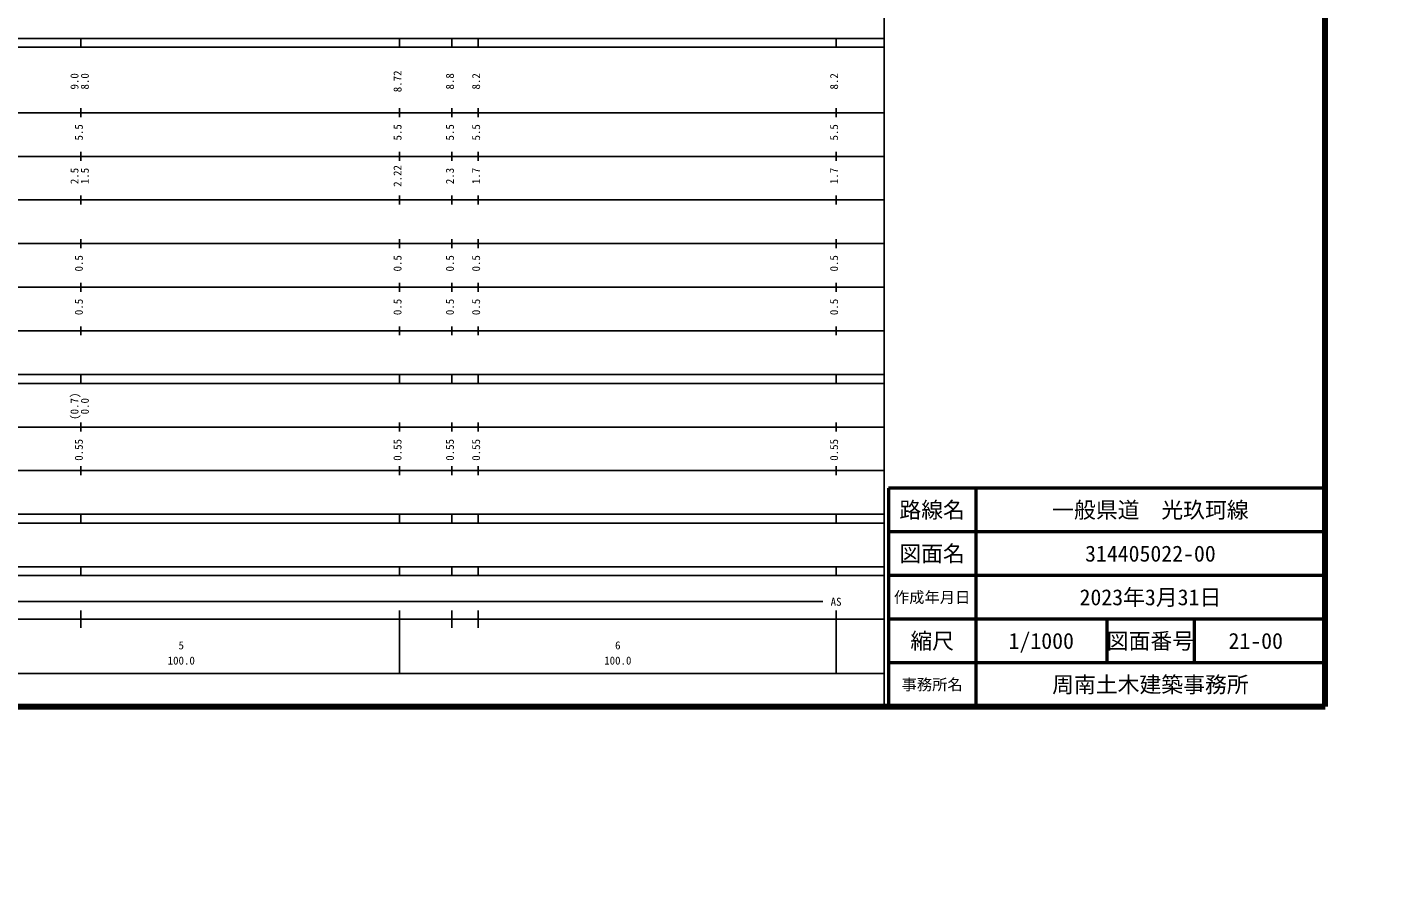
# Model space of a CAD drawing. Units: millimetres on the paper, enlarged 1000 times. Extents: x -206557 to 1343443, y -1222440 to 380000.
# Drawn here: x 382736 to 695500, y -20610 to 175555 of the extents above; entities that cross this region are included whole.
import ezdxf
from ezdxf.enums import TextEntityAlignment as Align

# ---------------------------------------------------------------- set-up
doc = ezdxf.new("R2010")
doc.units = ezdxf.units.MM
doc.header["$LTSCALE"] = 1000
for name, color, linetype, lineweight in [('M-BGD', 7, 'Continuous', 13), ('M-TTL', 2, 'Continuous', 140), ('M-TTL-BAND', 7, 'Continuous', 25), ('M-TTL-FRAM', 2, 'Continuous', 50), ('M-TTL-LINE', 7, 'Continuous', 50)]:
    doc.layers.add(name, color=color, linetype=linetype, lineweight=lineweight)
doc.layers.add('M-TTL-TXT', color=7, linetype='Continuous')
doc.styles.add('ＭＳ ゴシック', font='')
doc.styles.get('ＭＳ ゴシック').set_extended_font_data('MS Gothic')

msp = doc.modelspace()

# ---------------------------------------------------------------- linework, layer by layer
at = {"layer": 'M-BGD'}
msp.add_arc((568443, -447440), 775000, 96.99223, 96.99223, dxfattribs=at)
at = {"layer": 'M-TTL'}
for p, q in [((680000, 20000), (680000, 380000)), ((40000, 20000), (680000, 20000))]:
    msp.add_line(p, q, dxfattribs=at)
at = {"layer": 'M-TTL-BAND'}
for p, q in [((579000, 20000), (579000, 370000)), ((40000, 173000), (579000, 173000)), ((395000, 171000), (395000, 173000)), ((468000, 171000), (468000, 173000)), ((480000, 171000), (480000, 173000)), ((486000, 171000), (486000, 173000)), ((568000, 171000), (568000, 173000)), ((40000, 171000), (579000, 171000)), ((395000, 155000), (395000, 157000)), ((468000, 155000), (468000, 157000)), ((480000, 155000), (480000, 157000)), ((486000, 155000), (486000, 157000)), ((568000, 155000), (568000, 157000)), ((40000, 156000), (579000, 156000)), ((395000, 145000), (395000, 147000)), ((468000, 145000), (468000, 147000)), ((480000, 145000), (480000, 147000)), ((486000, 145000), (486000, 147000)), ((568000, 145000), (568000, 147000)), ((46000, 146000), (579000, 146000)), ((52000, 136000), (579000, 136000)), ((395000, 135000), (395000, 137000)), ((468000, 135000), (468000, 137000)), ((480000, 135000), (480000, 137000)), ((486000, 135000), (486000, 137000)), ((568000, 135000), (568000, 137000)), ((46000, 126000), (579000, 126000)), ((395000, 125000), (395000, 127000)), ((468000, 125000), (468000, 127000)), ((480000, 125000), (480000, 127000)), ((486000, 125000), (486000, 127000)), ((568000, 125000), (568000, 127000)), ((52000, 116000), (579000, 116000)), ((395000, 115000), (395000, 117000)), ((468000, 115000), (468000, 117000)), ((480000, 115000), (480000, 117000)), ((486000, 115000), (486000, 117000)), ((568000, 115000), (568000, 117000)), ((395000, 105000), (395000, 107000)), ((468000, 105000), (468000, 107000)), ((480000, 105000), (480000, 107000)), ((486000, 105000), (486000, 107000)), ((568000, 105000), (568000, 107000)), ((46000, 106000), (579000, 106000)), ((40000, 96000), (579000, 96000)), ((40000, 94000), (579000, 94000)), ((395000, 94000), (395000, 96000)), ((468000, 94000), (468000, 96000)), ((480000, 94000), (480000, 96000)), ((486000, 94000), (486000, 96000)), ((568000, 94000), (568000, 96000)), ((395000, 83000), (395000, 85000)), ((468000, 83000), (468000, 85000)), ((480000, 83000), (480000, 85000)), ((486000, 83000), (486000, 85000)), ((568000, 83000), (568000, 85000)), ((49000, 84000), (579000, 84000)), ((40000, 74000), (579000, 74000)), ((395000, 73000), (395000, 75000)), ((468000, 73000), (468000, 75000)), ((480000, 73000), (480000, 75000)), ((486000, 73000), (486000, 75000)), ((568000, 73000), (568000, 75000)), ((40000, 64000), (579000, 64000)), ((395000, 62000), (395000, 64000)), ((468000, 62000), (468000, 64000)), ((480000, 62000), (480000, 64000)), ((486000, 62000), (486000, 64000)), ((568000, 62000), (568000, 64000)), ((40000, 62000), (579000, 62000)), ((40000, 52000), (579000, 52000)), ((395000, 50000), (395000, 52000)), ((468000, 50000), (468000, 52000)), ((480000, 50000), (480000, 52000)), ((486000, 50000), (486000, 52000)), ((568000, 50000), (568000, 52000)), ((40000, 50000), (579000, 50000)), ((220500, 44000), (565000, 44000)), ((395000, 38000), (395000, 42000)), ((468000, 27500), (468000, 42000)), ((480000, 38000), (480000, 42000)), ((486000, 38000), (486000, 42000)), ((568000, 27500), (568000, 42000)), ((40000, 40000), (579000, 40000)), ((68000, 27500), (579000, 27500))]:
    msp.add_line(p, q, dxfattribs=at)
at = {"layer": 'M-TTL-FRAM'}
for p, q in [((680000, 70000), (580000, 70000)), ((580000, 70000), (580000, 20000))]:
    msp.add_line(p, q, dxfattribs=at)
at = {"layer": 'M-TTL-LINE'}
for p, q in [((600000, 70000), (600000, 20000)), ((680000, 60000), (580000, 60000)), ((680000, 50000), (580000, 50000)), ((680000, 40000), (580000, 40000)), ((630000, 40000), (630000, 30000)), ((650000, 40000), (650000, 30000)), ((680000, 30000), (580000, 30000))]:
    msp.add_line(p, q, dxfattribs=at)

# ---------------------------------------------------------------- texts
at = {"layer": 'M-TTL-BAND', "style": 'ＭＳ ゴシック'}
for s, p in [('9.0', (395000, 163174)), ('8.0', (397370, 163174)), ('8.72', (469000, 163174)), ('8.8', (481000, 163174)), ('8.2', (487000, 163174)), ('8.2', (569000, 163174)), ('5.5', (396000, 151500)), ('5.5', (469000, 151500)), ('5.5', (481000, 151500)), ('5.5', (487000, 151500)), ('5.5', (569000, 151500)), ('2.22', (469000, 141500)), ('2.5', (395000, 141500)), ('1.5', (397370, 141500)), ('2.3', (481000, 141500)), ('1.7', (487000, 141500)), ('1.7', (569000, 141500)), ('0.5', (396000, 121500)), ('0.5', (469000, 121500)), ('0.5', (481000, 121500)), ('0.5', (487000, 121500)), ('0.5', (569000, 121500)), ('0.5', (396000, 111500)), ('0.5', (469000, 111500)), ('0.5', (481000, 111500)), ('0.5', (487000, 111500)), ('0.5', (569000, 111500)), ('(0.7)', (395000, 88764)), ('0.0', (397370, 88764)), ('0.55', (396000, 78764)), ('0.55', (469000, 78764)), ('0.55', (481000, 78764)), ('0.55', (487000, 78764)), ('0.55', (569000, 78764))]:
    msp.add_text(s, height=1833, rotation=90, dxfattribs=at).set_placement(p, align=Align.BOTTOM_CENTER)
for s, p in [('AS', (568000, 42500)), ('5', (418000, 32523)), ('6', (518000, 32523)), ('100.0', (418000, 29033)), ('100.0', (518000, 29033))]:
    msp.add_text(s, height=1833, dxfattribs=at).set_placement(p, align=Align.BOTTOM_CENTER)
at = {"layer": 'M-TTL-TXT', "style": 'ＭＳ ゴシック'}
for s, height, p in [('路線名', 3666, (590000, 65000)), ('路線名', 3666, (590000, 65000)), ('一般県道\u3000光玖珂線', 3666, (640000, 65000)), ('図面名', 3666, (590000, 55000)), ('図面名', 3666, (590000, 55000)), ('314405022-00', 3666, (640000, 55000)), ('2023年3月31日', 3666, (640000, 45000)), ('作成年月日', 2566, (590000, 45000)), ('作成年月日', 2566, (590000, 45000)), ('縮尺', 3666, (590000, 35000)), ('縮尺', 3666, (590000, 35000)), ('1/1000', 3666, (615000, 35000)), ('図面番号', 3666, (640000, 35000)), ('図面番号', 3666, (640000, 35000)), ('21-00', 3666, (664125, 35000)), ('事務所名', 2566, (590000, 25000)), ('事務所名', 2566, (590000, 25000)), ('周南土木建築事務所', 3666, (640000, 25000))]:
    msp.add_text(s, height=height, dxfattribs=at).set_placement(p, align=Align.MIDDLE_CENTER)

doc.saveas('drawing.dxf')
